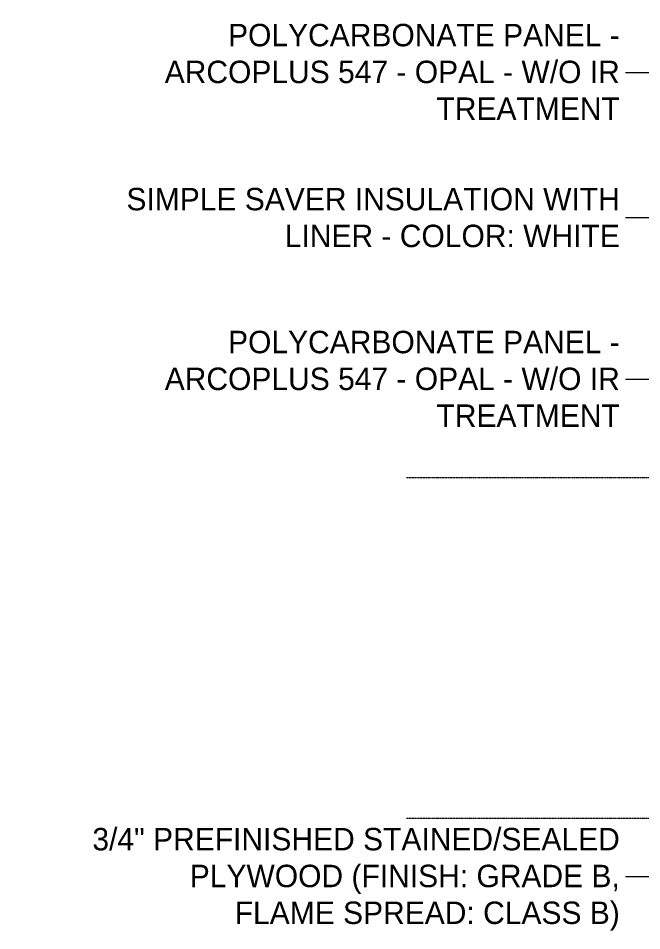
# Model space of a CAD drawing. Header units: inches. Extents: x 21380 to 98133, y -290 to 853.
# Drawn here: x 21380 to 21860, y -87 to 615 of the extents above; entities that cross this region are included whole.
import ezdxf

# ---------------------------------------------------------------- set-up
doc = ezdxf.new("R2010")
doc.units = ezdxf.units.IN
doc.header["$MEASUREMENT"] = 0
doc.linetypes.add('Grid Line 1_2_', pattern=[0.875, 0.5, -0.125, 0.125, -0.125])
doc.layers.add('A-ANNO-IDEN', color=131, linetype='Continuous', lineweight=9)
doc.layers.add('A-FLOR-LEVL', color=51, linetype='Continuous', lineweight=9)
doc.styles.add('Century Gothic', font='GOTHIC.TTF', dxfattribs={"height": 17.245342})

msp = doc.modelspace()

# ---------------------------------------------------------------- linework, layer by layer
at = {"layer": 'A-ANNO-IDEN', "color": 153}
for p, q in [((21896.08, 572.74), (21842.66, 572.74)), ((21896.08, 461.28), (21842.66, 461.28)), ((21896.08, 336.89), (21842.66, 336.89)), ((21896.08, -45.1), (21842.66, -45.1))]:
    msp.add_line(p, q, dxfattribs=at)
at = {"layer": 'A-FLOR-LEVL', "linetype": 'Grid Line 1_2_'}
for p, q in [((21678.64, 261.75), (26557.32, 261.75)), ((21678.64, 0), (26557.32, 0))]:
    msp.add_line(p, q, dxfattribs=at)

# ---------------------------------------------------------------- next in the draw order: texts
at = {"layer": 'A-ANNO-IDEN', "char_height": 17.2453, "attachment_point": 3, "line_spacing_factor": 0.984117, "style": 'Century Gothic', "bg_fill": 3, "box_fill_scale": 1.25, "bg_fill_color": 0, "bg_fill_transparency": 0}
for s, insert, width in [('POLYCARBONATE PANEL -\\PARCOPLUS 547 - OPAL - W/O IR\\PTREATMENT', (21842.66, 610.27), 424.872), ('SIMPLE SAVER INSULATION WITH\\PLINER - COLOR: WHITE', (21842.66, 484.24), 426.6), ('POLYCARBONATE PANEL -\\PARCOPLUS 547 - OPAL - W/O IR\\PTREATMENT', (21842.66, 374.42), 424.872), ('3/4" PREFINISHED STAINED/SEALED\\PPLYWOOD (FINISH: GRADE B,\\PFLAME SPREAD: CLASS B)', (21842.66, -7.57), 458.136)]:
    msp.add_mtext(s, dxfattribs=dict(at, insert=insert, width=width))

doc.saveas('drawing.dxf')
